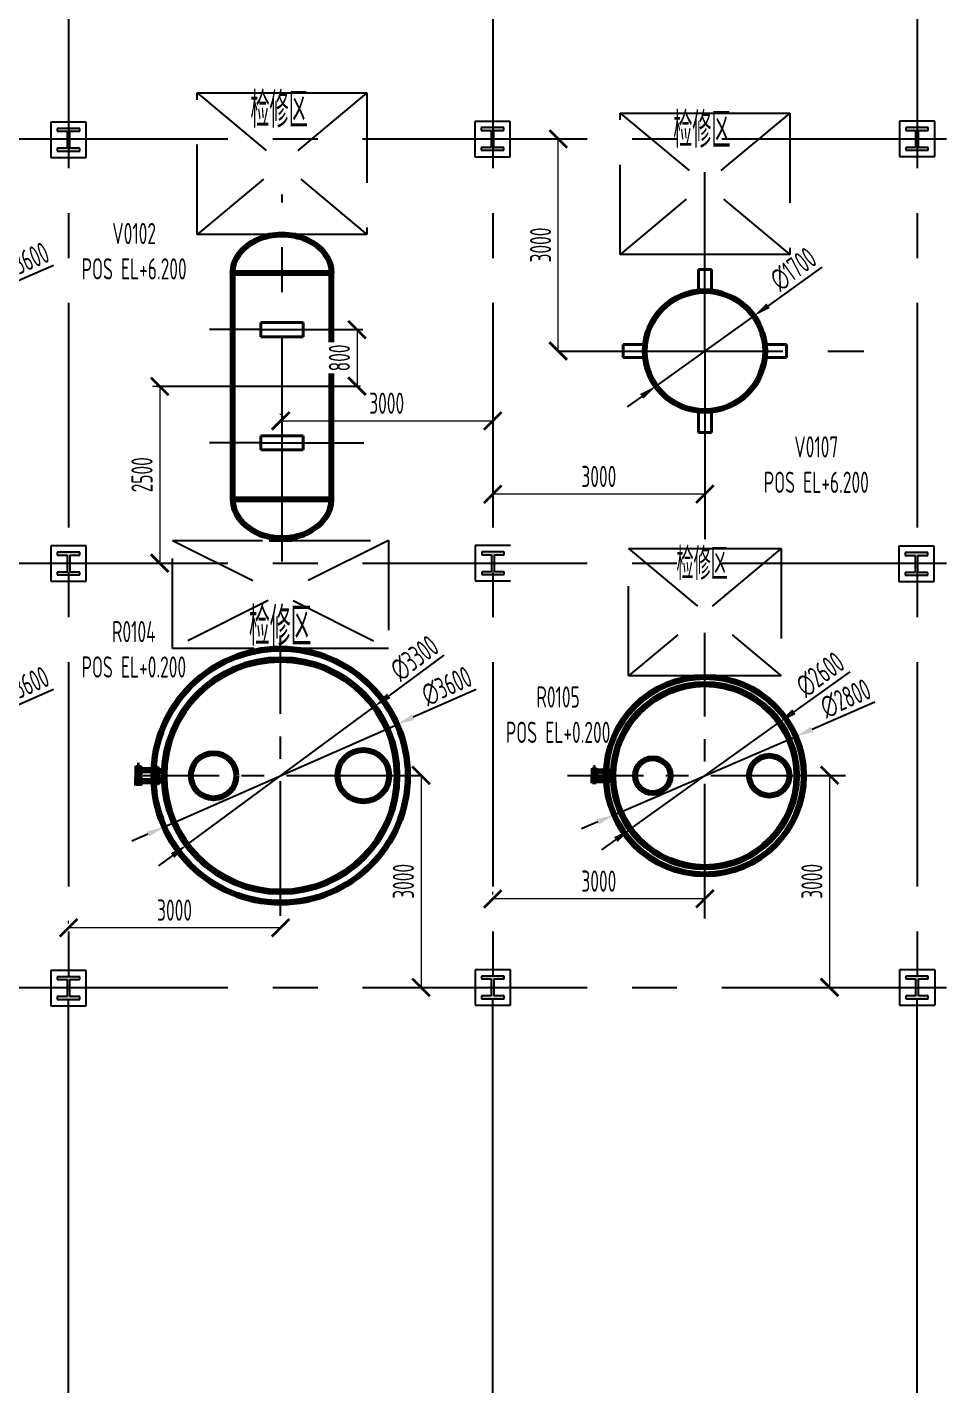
# Model space of a CAD drawing. Header units: millimetres. Extents: x 2250 to 7274, y 852 to 2251.
# Drawn here: x 3586.3 to 3715.9, y 1806.9 to 1998.9 of the extents above; entities that cross this region are included whole.
import ezdxf

# ---------------------------------------------------------------- set-up
doc = ezdxf.new("R2010")
doc.units = ezdxf.units.MM
for name, pattern in [('CENTER', [50.8, 31.75, -6.35, 6.35, -6.35]), ('CENTER2', [28.575, 19.05, -3.175, 3.175, -3.175]), ('DASHED', [19.05, 12.7, -6.35]), ('JIS_02_0.7', [1.35, 0.75, -0.6])]:
    doc.linetypes.add(name, pattern=pattern)
for name, color, linetype, lineweight in [('01-设备轮廓（可见）', 1, 'Continuous', 80), ('06-网格线、建筑轴线-细实线', 9, 'CENTER', 25), ('10-工字钢', 5, 'Continuous', 25), ('11-检修区', 8, 'JIS_02_0.7', 25), ('12-建筑物轮廓', 5, 'Continuous', 25), ('13-文本', 7, 'Continuous', 25), ('5-中心线', 170, 'CENTER', 25), ('7-设备基础', 140, 'Continuous', 40), ('8-设备轮廓线', 1, 'Continuous', 80), ('9-文本', 7, 'Continuous', 15), ('9-检修区', 251, 'DASHED', 25)]:
    doc.layers.add(name, color=color, linetype=linetype, lineweight=lineweight)
doc.layers.add('14-文本-尺寸标注', color=7, linetype='Continuous', lineweight=25, true_color=0x5bc6e1)
doc.styles.get("Standard").update_dxf_attribs({"font": 'arial.ttf'})
doc.styles.add('卷心菜', font='gbenor.shx', dxfattribs={"width": 0.75, "bigfont": 'gbcbig.shx'})
doc.styles.add('国标英文+数字', font='gbenor.shx', dxfattribs={"width": 0.7, "height": 3})
doc.styles.add('图纸中的数字及字母', font='gbenor.shx', dxfattribs={"width": 0.7, "height": 3, "bigfont": 'gbcbig.shx'})
doc.dimstyles.new('ISO-25', dxfattribs={"dimtxt": 2.5, "dimasz": 2.5, "dimexe": 1.25, "dimexo": 0.625, "dimtad": 1, "dimtxsty": 'Standard', "dimcen": 2.5, "dimadec": 0, "dimazin": 0, "dimtfac": 1, "dimtmove": 0, "dimatfit": 3, "dimfxl": 0, "dimarcsym": 0})
doc.dimstyles.new('尺寸标注', dxfattribs={"dimtxt": 3, "dimasz": 2.5, "dimexe": 1, "dimexo": 1, "dimgap": 1, "dimtad": 1, "dimdec": 0, "dimlfac": 100, "dimdsep": 46, "dimtxsty": '图纸中的数字及字母', "dimblk": 'ARCHTICK', "dimcen": 0, "dimclrd": 256, "dimclre": 256, "dimclrt": 256, "dimadec": 0, "dimazin": 0, "dimtfac": 1, "dimtdec": 0, "dimtix": 1, "dimtmove": 0, "dimatfit": 0, "dimfxl": 0, "dimlwd": -1, "dimlwe": -1, "dimarcsym": 0})

# ---------------------------------------------------------------- blocks, each defined once
blk = doc.blocks.new('_ArchTick')
at = {"color": 0, "linetype": 'ByBlock', "const_width": 0.15}
blk.add_lwpolyline([(-0.5, -0.5), (0.5, 0.5)], dxfattribs=at)
blk = doc.blocks.new('*D122')
at = {"layer": '9-文本', "transparency": 16777216}
for p, q in [((3592.12, 1872.18), (3592.12, 1872.56)), ((3622.12, 1871.56), (3592.12, 1871.56))]:
    blk.add_line(p, q, dxfattribs=at)
at = {"layer": 'Defpoints', "color": 0, "transparency": 16777216}
for p in [(3592.12, 1871.56), (3592.12, 1871.18), (3622.12, 1871.56)]:
    blk.add_point(p, dxfattribs=at)
at = {"layer": '9-文本', "transparency": 16777216, "xscale": 2.5, "yscale": 2.5, "zscale": 2.5, "rotation": 180}
blk.add_blockref('_ArchTick', (3592.12, 1871.56), dxfattribs=at)
at = {"layer": '9-文本', "transparency": 16777216, "xscale": 2.5, "yscale": 2.5, "zscale": 2.5}
blk.add_blockref('_ArchTick', (3622.12, 1871.56), dxfattribs=at)
at = {"layer": '9-文本', "transparency": 16777216, "insert": (3607.12, 1874.06), "char_height": 3, "attachment_point": 5, "style": '图纸中的数字及字母', "bg_fill": 3, "box_fill_scale": 1.1, "bg_fill_color": 256, "bg_fill_true_color": 13158600, "bg_fill_transparency": 0}
blk.add_mtext('3000', dxfattribs=at)
blk = doc.blocks.new('*D123')
at = {"layer": '9-文本', "transparency": 16777216}
for p, q in [((3641.98, 1893.13), (3641.98, 1863.13)), ((3642.97, 1893.13), (3642.98, 1893.13))]:
    blk.add_line(p, q, dxfattribs=at)
at = {"layer": 'Defpoints', "color": 0, "transparency": 16777216}
for p in [(3641.97, 1893.13), (3641.98, 1863.13), (3641.98, 1863.13)]:
    blk.add_point(p, dxfattribs=at)
at = {"layer": '9-文本', "transparency": 16777216, "xscale": 2.5, "yscale": 2.5, "zscale": 2.5}
for p, rotation in [((3641.98, 1893.13), 90), ((3641.98, 1863.13), 270)]:
    blk.add_blockref('_ArchTick', p, dxfattribs=dict(at, rotation=rotation))
at = {"layer": '9-文本', "transparency": 16777216, "insert": (3639.48, 1878.13), "char_height": 3, "attachment_point": 5, "rotation": 90, "style": '图纸中的数字及字母', "bg_fill": 3, "box_fill_scale": 1.1, "bg_fill_color": 256, "bg_fill_true_color": 13158600, "bg_fill_transparency": 0}
blk.add_mtext('3000', dxfattribs=at)
blk = doc.blocks.new('*D142')
at = {"layer": '9-文本', "transparency": 16777216}
for p, q in [((3605.43, 1948.13), (3604.02, 1948.13)), ((3605.02, 1948.13), (3605.02, 1923.13)), ((3605.51, 1923.13), (3604.02, 1923.13))]:
    blk.add_line(p, q, dxfattribs=at)
at = {"layer": 'Defpoints', "color": 0, "transparency": 16777216}
for p in [(3606.43, 1948.13), (3605.02, 1923.13), (3606.51, 1923.13)]:
    blk.add_point(p, dxfattribs=at)
at = {"layer": '9-文本', "transparency": 16777216, "xscale": 2.5, "yscale": 2.5, "zscale": 2.5}
for p, rotation in [((3605.02, 1948.13), 90), ((3605.02, 1923.13), 270)]:
    blk.add_blockref('_ArchTick', p, dxfattribs=dict(at, rotation=rotation))
at = {"layer": '9-文本', "transparency": 16777216, "insert": (3602.52, 1935.63), "char_height": 3, "attachment_point": 5, "rotation": 90, "style": '图纸中的数字及字母', "bg_fill": 3, "box_fill_scale": 1.1, "bg_fill_color": 256, "bg_fill_true_color": 13158600, "bg_fill_transparency": 0}
blk.add_mtext('2500', dxfattribs=at)
blk = doc.blocks.new('*D143')
at = {"layer": '9-文本', "transparency": 16777216}
for p, q in [((3622.12, 1944.11), (3622.12, 1944.25)), ((3622.12, 1943.25), (3652.12, 1943.25))]:
    blk.add_line(p, q, dxfattribs=at)
at = {"layer": 'Defpoints', "color": 0, "transparency": 16777216}
for p in [(3622.12, 1943.11), (3652.12, 1943.25), (3652.12, 1943.25)]:
    blk.add_point(p, dxfattribs=at)
at = {"layer": '9-文本', "transparency": 16777216, "xscale": 2.5, "yscale": 2.5, "zscale": 2.5, "rotation": 180}
blk.add_blockref('_ArchTick', (3622.12, 1943.25), dxfattribs=at)
at = {"layer": '9-文本', "transparency": 16777216, "xscale": 2.5, "yscale": 2.5, "zscale": 2.5}
blk.add_blockref('_ArchTick', (3652.12, 1943.25), dxfattribs=at)
at = {"layer": '9-文本', "transparency": 16777216, "insert": (3637.12, 1945.75), "char_height": 3, "attachment_point": 5, "style": '图纸中的数字及字母', "bg_fill": 3, "box_fill_scale": 1.1, "bg_fill_color": 256, "bg_fill_true_color": 13158600, "bg_fill_transparency": 0}
blk.add_mtext('3000', dxfattribs=at)
blk = doc.blocks.new('*D144')
at = {"layer": '9-文本', "transparency": 16777216}
for p, q in [((3632.93, 1956.16), (3632.93, 1948.16)), ((3633.42, 1948.16), (3631.93, 1948.16))]:
    blk.add_line(p, q, dxfattribs=at)
at = {"layer": 'Defpoints', "color": 0, "transparency": 16777216}
for p in [(3632.93, 1956.16), (3632.93, 1948.16), (3634.42, 1948.16)]:
    blk.add_point(p, dxfattribs=at)
at = {"layer": '9-文本', "transparency": 16777216, "xscale": 2.5, "yscale": 2.5, "zscale": 2.5}
for p, rotation in [((3632.93, 1956.16), 90), ((3632.93, 1948.16), 270)]:
    blk.add_blockref('_ArchTick', p, dxfattribs=dict(at, rotation=rotation))
at = {"layer": '9-文本', "transparency": 16777216, "insert": (3630.43, 1952.16), "char_height": 3, "attachment_point": 5, "rotation": 90, "style": '图纸中的数字及字母', "bg_fill": 3, "box_fill_scale": 1.1, "bg_fill_color": 256, "bg_fill_true_color": 13158600, "bg_fill_transparency": 0}
blk.add_mtext('800', dxfattribs=at)
blk = doc.blocks.new('*D165')
at = {"layer": '9-文本', "transparency": 16777216}
blk.add_line((3682.12, 1932.89), (3652.12, 1932.89), dxfattribs=at)
at = {"layer": 'Defpoints', "color": 0, "transparency": 16777216}
for p in [(3652.12, 1932.89), (3652.12, 1932.89), (3682.12, 1932.89)]:
    blk.add_point(p, dxfattribs=at)
at = {"layer": '9-文本', "transparency": 16777216, "xscale": 2.5, "yscale": 2.5, "zscale": 2.5, "rotation": 180}
blk.add_blockref('_ArchTick', (3652.12, 1932.89), dxfattribs=at)
at = {"layer": '9-文本', "transparency": 16777216, "xscale": 2.5, "yscale": 2.5, "zscale": 2.5}
blk.add_blockref('_ArchTick', (3682.12, 1932.89), dxfattribs=at)
at = {"layer": '9-文本', "transparency": 16777216, "insert": (3667.12, 1935.39), "char_height": 3, "attachment_point": 5, "style": '图纸中的数字及字母', "bg_fill": 3, "box_fill_scale": 1.1, "bg_fill_color": 256, "bg_fill_true_color": 13158600, "bg_fill_transparency": 0}
blk.add_mtext('3000', dxfattribs=at)
blk = doc.blocks.new('*D166')
at = {"layer": '9-文本', "transparency": 16777216}
for p, q in [((3661.38, 1953.13), (3661.38, 1983.13)), ((3662.38, 1953.13), (3662.38, 1953.13))]:
    blk.add_line(p, q, dxfattribs=at)
at = {"layer": 'Defpoints', "color": 0, "transparency": 16777216}
for p in [(3661.38, 1983.13), (3661.38, 1983.13), (3661.38, 1953.13)]:
    blk.add_point(p, dxfattribs=at)
at = {"layer": '9-文本', "transparency": 16777216, "xscale": 2.5, "yscale": 2.5, "zscale": 2.5}
for p, rotation in [((3661.38, 1983.13), 90), ((3661.38, 1953.13), 270)]:
    blk.add_blockref('_ArchTick', p, dxfattribs=dict(at, rotation=rotation))
at = {"layer": '9-文本', "transparency": 16777216, "insert": (3658.88, 1968.13), "char_height": 3, "attachment_point": 5, "rotation": 90, "style": '图纸中的数字及字母', "bg_fill": 3, "box_fill_scale": 1.1, "bg_fill_color": 256, "bg_fill_true_color": 13158600, "bg_fill_transparency": 0}
blk.add_mtext('3000', dxfattribs=at)
blk = doc.blocks.new('*D167')
at = {"layer": '9-文本', "color": 0, "linetype": 'Continuous', "lineweight": -2, "transparency": 16777216}
for p, q in [((3698.66, 1964.99), (3691.06, 1959.54)), ((3675.21, 1948.18), (3689.03, 1958.08)), ((3673.18, 1946.72), (3671.15, 1945.26))]:
    blk.add_line(p, q, dxfattribs=at)
at = {"layer": '9-文本', "color": 0, "lineweight": 100, "transparency": 16777216}
for points in [[(3690.82, 1959.88), (3691.3, 1959.2), (3689.03, 1958.08)], [(3672.94, 1947.06), (3673.43, 1946.38), (3675.21, 1948.18)]]:
    blk.add_solid(points, dxfattribs=at)
at = {"layer": 'Defpoints', "color": 0, "lineweight": 100, "transparency": 16777216}
for p in [(3689.03, 1958.08), (3675.21, 1948.18)]:
    blk.add_point(p, dxfattribs=at)
at = {"layer": '9-文本', "color": 0, "transparency": 16777216, "insert": (3694.63, 1964.72), "char_height": 3, "width": 3.5, "attachment_point": 5, "rotation": 35.6543, "style": '图纸中的数字及字母', "bg_fill": 3, "box_fill_scale": 1.1, "bg_fill_color": 256, "bg_fill_true_color": 13158600, "bg_fill_transparency": 0}
blk.add_mtext('∅1700', dxfattribs=at)
blk = doc.blocks.new('*D180')
at = {"layer": '9-文本', "transparency": 16777216}
for p, q in [((3652.12, 1876.29), (3652.12, 1876.66)), ((3682.12, 1875.66), (3652.12, 1875.66))]:
    blk.add_line(p, q, dxfattribs=at)
at = {"layer": 'Defpoints', "color": 0, "transparency": 16777216}
for p in [(3652.12, 1875.66), (3652.12, 1875.29), (3682.12, 1875.66)]:
    blk.add_point(p, dxfattribs=at)
at = {"layer": '9-文本', "transparency": 16777216, "xscale": 2.5, "yscale": 2.5, "zscale": 2.5, "rotation": 180}
blk.add_blockref('_ArchTick', (3652.12, 1875.66), dxfattribs=at)
at = {"layer": '9-文本', "transparency": 16777216, "xscale": 2.5, "yscale": 2.5, "zscale": 2.5}
blk.add_blockref('_ArchTick', (3682.12, 1875.66), dxfattribs=at)
at = {"layer": '9-文本', "transparency": 16777216, "insert": (3667.12, 1878.16), "char_height": 3, "attachment_point": 5, "style": '图纸中的数字及字母', "bg_fill": 3, "box_fill_scale": 1.1, "bg_fill_color": 256, "bg_fill_true_color": 13158600, "bg_fill_transparency": 0}
blk.add_mtext('3000', dxfattribs=at)
blk = doc.blocks.new('*D181')
at = {"layer": '9-文本', "transparency": 16777216}
for p, q in [((3699.75, 1893.13), (3699.75, 1863.13)), ((3700.73, 1893.13), (3700.75, 1893.13))]:
    blk.add_line(p, q, dxfattribs=at)
at = {"layer": 'Defpoints', "color": 0, "transparency": 16777216}
for p in [(3699.73, 1893.13), (3699.75, 1863.13), (3699.75, 1863.13)]:
    blk.add_point(p, dxfattribs=at)
at = {"layer": '9-文本', "transparency": 16777216, "xscale": 2.5, "yscale": 2.5, "zscale": 2.5}
for p, rotation in [((3699.75, 1893.13), 90), ((3699.75, 1863.13), 270)]:
    blk.add_blockref('_ArchTick', p, dxfattribs=dict(at, rotation=rotation))
at = {"layer": '9-文本', "transparency": 16777216, "insert": (3697.25, 1878.13), "char_height": 3, "attachment_point": 5, "rotation": 90, "style": '图纸中的数字及字母', "bg_fill": 3, "box_fill_scale": 1.1, "bg_fill_color": 256, "bg_fill_true_color": 13158600, "bg_fill_transparency": 0}
blk.add_mtext('3000', dxfattribs=at)
blk = doc.blocks.new('*D184')
at = {"layer": '9-文本', "color": 0, "linetype": 'Continuous', "lineweight": -2, "transparency": 16777216}
for p, q in [((3702.6, 1907.76), (3694.71, 1902.11)), ((3671.56, 1885.5), (3692.68, 1900.65)), ((3669.53, 1884.04), (3667.49, 1882.58))]:
    blk.add_line(p, q, dxfattribs=at)
at = {"layer": '9-文本', "color": 0, "transparency": 16777216}
for points in [[(3694.47, 1902.45), (3694.96, 1901.77), (3692.68, 1900.65)], [(3669.28, 1884.38), (3669.77, 1883.7), (3671.56, 1885.5)]]:
    blk.add_solid(points, dxfattribs=at)
at = {"layer": 'Defpoints', "color": 0, "transparency": 16777216}
for p in [(3692.68, 1900.65), (3671.56, 1885.5)]:
    blk.add_point(p, dxfattribs=at)
at = {"layer": '9-文本', "color": 0, "transparency": 16777216, "insert": (3698.43, 1907.39), "char_height": 3, "width": 3.5, "attachment_point": 5, "rotation": 35.6543, "style": '图纸中的数字及字母', "bg_fill": 3, "box_fill_scale": 1.1, "bg_fill_color": 256, "bg_fill_true_color": 13158600, "bg_fill_transparency": 0}
blk.add_mtext('∅2600', dxfattribs=at)
blk = doc.blocks.new('*D185')
at = {"layer": '9-文本', "color": 0, "linetype": 'Continuous', "lineweight": -2, "transparency": 16777216}
for p, q in [((3706.17, 1903.47), (3697.27, 1899.62)), ((3669.27, 1887.52), (3694.97, 1898.63)), ((3666.97, 1886.53), (3664.68, 1885.54))]:
    blk.add_line(p, q, dxfattribs=at)
at = {"layer": '9-文本', "color": 0, "transparency": 16777216}
for points in [[(3697.1, 1900), (3697.43, 1899.24), (3694.97, 1898.63)], [(3666.81, 1886.91), (3667.14, 1886.15), (3669.27, 1887.52)]]:
    blk.add_solid(points, dxfattribs=at)
at = {"layer": 'Defpoints', "color": 0, "transparency": 16777216}
for p in [(3694.97, 1898.63), (3669.27, 1887.52)]:
    blk.add_point(p, dxfattribs=at)
at = {"layer": '9-文本', "color": 0, "transparency": 16777216, "insert": (3702.02, 1903.99), "char_height": 3, "width": 3.5, "attachment_point": 5, "rotation": 23.3692, "style": '图纸中的数字及字母', "bg_fill": 3, "box_fill_scale": 1.1, "bg_fill_color": 256, "bg_fill_true_color": 13158600, "bg_fill_transparency": 0}
blk.add_mtext('∅2800', dxfattribs=at)
blk = doc.blocks.new('*D193')
at = {"layer": '9-文本', "color": 0, "linetype": 'Continuous', "lineweight": -2, "transparency": 16777216}
for p, q in [((3589.98, 1905.25), (3581.1, 1901.34)), ((3545.87, 1885.82), (3578.81, 1900.33)), ((3543.58, 1884.81), (3541.3, 1883.8))]:
    blk.add_line(p, q, dxfattribs=at)
at = {"layer": '9-文本', "color": 0, "transparency": 16777216}
for points in [[(3580.93, 1901.72), (3581.27, 1900.96), (3578.81, 1900.33)], [(3543.42, 1885.19), (3543.75, 1884.43), (3545.87, 1885.82)]]:
    blk.add_solid(points, dxfattribs=at)
at = {"layer": 'Defpoints', "color": 0, "transparency": 16777216}
for p in [(3578.81, 1900.33), (3545.87, 1885.82)]:
    blk.add_point(p, dxfattribs=at)
at = {"layer": '9-文本', "color": 0, "transparency": 16777216, "insert": (3585.83, 1905.74), "char_height": 3, "width": 3.5, "attachment_point": 5, "rotation": 23.7756, "style": '图纸中的数字及字母', "bg_fill": 3, "box_fill_scale": 1.1, "bg_fill_color": 256, "bg_fill_true_color": 13158600, "bg_fill_transparency": 0}
blk.add_mtext('∅3600', dxfattribs=at)
blk = doc.blocks.new('*D195')
at = {"layer": '9-文本', "color": 0, "linetype": 'Continuous', "lineweight": -2, "transparency": 16777216}
for p, q in [((3589.98, 1965.25), (3581.1, 1961.34)), ((3545.87, 1945.82), (3578.81, 1960.33)), ((3543.58, 1944.81), (3541.3, 1943.8))]:
    blk.add_line(p, q, dxfattribs=at)
at = {"layer": '9-文本', "color": 0, "transparency": 16777216}
for points in [[(3580.93, 1961.72), (3581.27, 1960.96), (3578.81, 1960.33)], [(3543.42, 1945.19), (3543.75, 1944.43), (3545.87, 1945.82)]]:
    blk.add_solid(points, dxfattribs=at)
at = {"layer": 'Defpoints', "color": 0, "transparency": 16777216}
for p in [(3578.81, 1960.33), (3545.87, 1945.82)]:
    blk.add_point(p, dxfattribs=at)
at = {"layer": '9-文本', "color": 0, "transparency": 16777216, "insert": (3585.83, 1965.74), "char_height": 3, "width": 3.5, "attachment_point": 5, "rotation": 23.7756, "style": '图纸中的数字及字母', "bg_fill": 3, "box_fill_scale": 1.1, "bg_fill_color": 256, "bg_fill_true_color": 13158600, "bg_fill_transparency": 0}
blk.add_mtext('∅3600', dxfattribs=at)
blk = doc.blocks.new('*D196')
at = {"layer": '9-文本', "color": 0, "linetype": 'Continuous', "lineweight": -2, "transparency": 16777216}
for p, q in [((3645.21, 1910.12), (3637.4, 1904.36)), ((3608.85, 1883.28), (3635.39, 1902.87)), ((3606.84, 1881.79), (3604.83, 1880.31))]:
    blk.add_line(p, q, dxfattribs=at)
at = {"layer": '9-文本', "color": 0, "transparency": 16777216}
for points in [[(3637.16, 1904.69), (3637.65, 1904.02), (3635.39, 1902.87)], [(3606.59, 1882.13), (3607.08, 1881.45), (3608.85, 1883.28)]]:
    blk.add_solid(points, dxfattribs=at)
at = {"layer": 'Defpoints', "color": 0, "transparency": 16777216}
for p in [(3635.39, 1902.87), (3608.85, 1883.28)]:
    blk.add_point(p, dxfattribs=at)
at = {"layer": '9-文本', "color": 0, "transparency": 16777216, "insert": (3641.05, 1909.69), "char_height": 3, "width": 3.5, "attachment_point": 5, "rotation": 36.4387, "style": '图纸中的数字及字母', "bg_fill": 3, "box_fill_scale": 1.1, "bg_fill_color": 256, "bg_fill_true_color": 13158600, "bg_fill_transparency": 0}
blk.add_mtext('∅3300', dxfattribs=at)
blk = doc.blocks.new('*D197')
at = {"layer": '9-文本', "color": 0, "linetype": 'Continuous', "lineweight": -2, "transparency": 16777216}
for p, q in [((3649.76, 1905.25), (3640.88, 1901.34)), ((3605.65, 1885.82), (3638.59, 1900.33)), ((3603.36, 1884.81), (3601.07, 1883.8))]:
    blk.add_line(p, q, dxfattribs=at)
at = {"layer": '9-文本', "color": 0, "transparency": 16777216}
for points in [[(3640.71, 1901.72), (3641.05, 1900.96), (3638.59, 1900.33)], [(3603.19, 1885.19), (3603.53, 1884.43), (3605.65, 1885.82)]]:
    blk.add_solid(points, dxfattribs=at)
at = {"layer": 'Defpoints', "color": 0, "transparency": 16777216}
for p in [(3638.59, 1900.33), (3605.65, 1885.82)]:
    blk.add_point(p, dxfattribs=at)
at = {"layer": '9-文本', "color": 0, "transparency": 16777216, "insert": (3645.61, 1905.74), "char_height": 3, "width": 3.5, "attachment_point": 5, "rotation": 23.7756, "style": '图纸中的数字及字母', "bg_fill": 3, "box_fill_scale": 1.1, "bg_fill_color": 256, "bg_fill_true_color": 13158600, "bg_fill_transparency": 0}
blk.add_mtext('∅3600', dxfattribs=at)

msp = doc.modelspace()

# ---------------------------------------------------------------- hatches: boundary and pattern name
at = {"layer": '12-建筑物轮廓'}
for points in [[(3592.319, 1984.226), (3593.719, 1984.226), (3593.719, 1984.626), (3590.519, 1984.626), (3590.519, 1984.226), (3591.919, 1984.226), (3591.919, 1981.826), (3590.519, 1981.826), (3590.519, 1981.426), (3593.719, 1981.426), (3593.719, 1981.826), (3592.319, 1981.826)], [(3652.282, 1984.33), (3653.682, 1984.33), (3653.682, 1984.73), (3650.482, 1984.73), (3650.482, 1984.33), (3651.882, 1984.33), (3651.882, 1981.93), (3650.482, 1981.93), (3650.482, 1981.53), (3653.682, 1981.53), (3653.682, 1981.93), (3652.282, 1981.93)], [(3712.317, 1984.33), (3713.717, 1984.33), (3713.717, 1984.73), (3710.517, 1984.73), (3710.517, 1984.33), (3711.917, 1984.33), (3711.917, 1981.93), (3710.517, 1981.93), (3710.517, 1981.53), (3713.717, 1981.53), (3713.717, 1981.93), (3712.317, 1981.93)], [(3712.317, 1984.33), (3713.717, 1984.33), (3713.717, 1984.73), (3710.517, 1984.73), (3710.517, 1984.33), (3711.917, 1984.33), (3711.917, 1981.93), (3710.517, 1981.93), (3710.517, 1981.53), (3713.717, 1981.53), (3713.717, 1981.93), (3712.317, 1981.93)], [(3592.339, 1924.265), (3593.739, 1924.265), (3593.739, 1924.665), (3590.539, 1924.665), (3590.539, 1924.265), (3591.939, 1924.265), (3591.939, 1921.865), (3590.539, 1921.865), (3590.539, 1921.465), (3593.739, 1921.465), (3593.739, 1921.865), (3592.339, 1921.865)], [(3652.352, 1924.314), (3653.752, 1924.314), (3653.752, 1924.714), (3650.552, 1924.714), (3650.552, 1924.314), (3651.952, 1924.314), (3651.952, 1921.914), (3650.552, 1921.914), (3650.552, 1921.514), (3653.752, 1921.514), (3653.752, 1921.914), (3652.352, 1921.914)], [(3712.252, 1924.232), (3713.652, 1924.232), (3713.652, 1924.632), (3710.452, 1924.632), (3710.452, 1924.232), (3711.852, 1924.232), (3711.852, 1921.832), (3710.452, 1921.832), (3710.452, 1921.432), (3713.652, 1921.432), (3713.652, 1921.832), (3712.252, 1921.832)], [(3592.313, 1864.23), (3593.713, 1864.23), (3593.713, 1864.63), (3590.513, 1864.63), (3590.513, 1864.23), (3591.913, 1864.23), (3591.913, 1861.83), (3590.513, 1861.83), (3590.513, 1861.43), (3593.713, 1861.43), (3593.713, 1861.83), (3592.313, 1861.83)], [(3652.317, 1864.33), (3653.717, 1864.33), (3653.717, 1864.73), (3650.517, 1864.73), (3650.517, 1864.33), (3651.917, 1864.33), (3651.917, 1861.93), (3650.517, 1861.93), (3650.517, 1861.53), (3653.717, 1861.53), (3653.717, 1861.93), (3652.317, 1861.93)], [(3712.317, 1864.33), (3713.717, 1864.33), (3713.717, 1864.73), (3710.517, 1864.73), (3710.517, 1864.33), (3711.917, 1864.33), (3711.917, 1861.93), (3710.517, 1861.93), (3710.517, 1861.53), (3713.717, 1861.53), (3713.717, 1861.93), (3712.317, 1861.93)]]:
    msp.add_hatch(color=1, dxfattribs=at).paths.add_polyline_path(points)

# ---------------------------------------------------------------- linework, layer by layer
at = {"layer": '01-设备轮廓（可见）', "linetype": 'Continuous'}
for p, q in [((3602.345, 1894.151), (3601.672, 1894.151)), ((3602.157, 1894.452), (3601.844, 1894.452)), ((3601.844, 1894.452), (3601.844, 1892.559)), ((3602.157, 1893.851), (3602.157, 1894.452)), ((3602.157, 1894.151), (3602.345, 1894.151)), ((3604.138, 1893.847), (3602.157, 1893.851)), ((3602.157, 1893.851), (3602.157, 1892.301)), ((3604.801, 1894.028), (3604.127, 1894.028)), ((3604.612, 1894.328), (3604.3, 1894.328)), ((3604.3, 1894.328), (3604.3, 1892.679)), ((3604.612, 1893.727), (3604.612, 1894.328)), ((3604.612, 1894.028), (3604.801, 1894.028)), ((3605.366, 1893.724), (3604.612, 1893.727)), ((3604.612, 1893.727), (3604.612, 1892.421)), ((3666.74, 1893.912), (3666.216, 1893.912)), ((3666.593, 1894.146), (3666.35, 1894.146)), ((3666.35, 1894.146), (3666.35, 1892.674)), ((3666.593, 1893.678), (3666.593, 1894.146)), ((3666.593, 1893.912), (3666.74, 1893.912)), ((3668.134, 1893.675), (3666.593, 1893.678)), ((3666.593, 1893.678), (3666.593, 1892.473)), ((3668.65, 1893.816), (3668.126, 1893.816)), ((3668.503, 1894.05), (3668.26, 1894.05)), ((3668.26, 1894.05), (3668.26, 1892.767)), ((3668.503, 1893.582), (3668.503, 1894.05)), ((3668.503, 1893.816), (3668.65, 1893.816)), ((3669.089, 1893.579), (3668.503, 1893.582)), ((3668.503, 1893.582), (3668.503, 1892.566)), ((3602.345, 1892.001), (3601.672, 1892.001)), ((3601.844, 1891.7), (3601.844, 1892.806)), ((3604.137, 1892.301), (3602.157, 1892.301)), ((3602.157, 1892.301), (3602.157, 1891.7)), ((3604.801, 1892.121), (3604.127, 1892.121)), ((3604.3, 1891.82), (3604.3, 1892.804)), ((3604.612, 1891.82), (3604.3, 1891.82)), ((3605.365, 1892.421), (3604.612, 1892.421)), ((3604.612, 1892.421), (3604.612, 1891.82)), ((3666.74, 1892.239), (3666.216, 1892.239)), ((3666.35, 1892.005), (3666.35, 1892.865)), ((3668.133, 1892.473), (3666.593, 1892.473)), ((3666.593, 1892.473), (3666.593, 1892.005)), ((3668.65, 1892.333), (3668.126, 1892.333)), ((3668.26, 1892.099), (3668.26, 1892.864)), ((3668.503, 1892.099), (3668.26, 1892.099)), ((3669.088, 1892.566), (3668.503, 1892.566)), ((3668.503, 1892.566), (3668.503, 1892.099))]:
    msp.add_line(p, q, dxfattribs=at)
at = {"layer": '01-设备轮廓（可见）'}
for p, q in [((3602.157, 1893.877), (3604.138, 1893.877)), ((3604.612, 1893.727), (3604.612, 1893.753)), ((3604.612, 1893.753), (3605.366, 1893.753)), ((3666.593, 1893.698), (3668.134, 1893.698)), ((3668.503, 1893.582), (3668.503, 1893.602)), ((3668.503, 1893.602), (3669.089, 1893.602)), ((3602.157, 1892.275), (3604.137, 1892.275)), ((3604.612, 1892.421), (3604.612, 1892.395)), ((3604.612, 1892.395), (3605.365, 1892.395)), ((3666.593, 1892.453), (3668.133, 1892.453)), ((3668.503, 1892.566), (3668.503, 1892.546)), ((3668.503, 1892.546), (3669.088, 1892.546))]:
    msp.add_line(p, q, dxfattribs=at)
for centre, radius in [((3612.648, 1893.074), 3.205), ((3674.753, 1893.074), 2.493), ((3691.224, 1893.074), 2.837)]:
    msp.add_circle(centre, radius, dxfattribs=at)
at = {"layer": '06-网格线、建筑轴线-细实线', "linetype": 'CENTER'}
for p, q in [((3592.117, 2163.13), (3592.117, 1860.53)), ((3652.117, 2163.13), (3652.117, 1860.63)), ((3712.117, 2163.13), (3712.117, 1860.63)), ((3532.117, 1983.13), (3832.117, 1983.13)), ((3532.117, 1923.13), (3832.117, 1923.13)), ((3532.117, 1863.13), (3832.117, 1863.13))]:
    msp.add_line(p, q, dxfattribs=at)
at = {"layer": '10-工字钢'}
for p, q in [((3649.582, 1985.62), (3649.582, 1980.62)), ((3654.582, 1985.62), (3649.582, 1985.62)), ((3654.582, 1980.62), (3654.582, 1985.62)), ((3709.617, 1985.63), (3709.617, 1980.63)), ((3714.617, 1985.63), (3709.617, 1985.63)), ((3709.617, 1985.63), (3709.617, 1980.63)), ((3714.617, 1985.63), (3709.617, 1985.63)), ((3714.617, 1980.63), (3714.617, 1985.63)), ((3714.617, 1980.63), (3714.617, 1985.63)), ((3589.619, 1985.526), (3589.619, 1980.526)), ((3594.619, 1985.526), (3589.619, 1985.526)), ((3590.519, 1984.626), (3590.519, 1984.226)), ((3593.719, 1984.626), (3590.519, 1984.626)), ((3590.519, 1984.226), (3591.919, 1984.226)), ((3591.919, 1984.226), (3591.919, 1981.826)), ((3592.319, 1981.826), (3592.319, 1984.226)), ((3592.319, 1984.226), (3593.719, 1984.226)), ((3593.719, 1984.226), (3593.719, 1984.626)), ((3594.619, 1980.526), (3594.619, 1985.526)), ((3650.482, 1984.73), (3650.482, 1984.33)), ((3653.682, 1984.73), (3650.482, 1984.73)), ((3650.482, 1984.33), (3651.882, 1984.33)), ((3651.882, 1984.33), (3651.882, 1981.93)), ((3652.282, 1981.93), (3652.282, 1984.33)), ((3652.282, 1984.33), (3653.682, 1984.33)), ((3653.682, 1984.33), (3653.682, 1984.73)), ((3710.517, 1984.73), (3710.517, 1984.33)), ((3713.717, 1984.73), (3710.517, 1984.73)), ((3710.517, 1984.73), (3710.517, 1984.33)), ((3713.717, 1984.73), (3710.517, 1984.73)), ((3710.517, 1984.33), (3711.917, 1984.33)), ((3710.517, 1984.33), (3711.917, 1984.33)), ((3711.917, 1984.33), (3711.917, 1981.93)), ((3711.917, 1984.33), (3711.917, 1981.93)), ((3712.317, 1981.93), (3712.317, 1984.33)), ((3712.317, 1984.33), (3713.717, 1984.33)), ((3712.317, 1981.93), (3712.317, 1984.33)), ((3712.317, 1984.33), (3713.717, 1984.33)), ((3713.717, 1984.33), (3713.717, 1984.73)), ((3713.717, 1984.33), (3713.717, 1984.73)), ((3591.919, 1981.826), (3590.519, 1981.826)), ((3590.519, 1981.826), (3590.519, 1981.426)), ((3593.719, 1981.826), (3592.319, 1981.826)), ((3593.719, 1981.426), (3593.719, 1981.826)), ((3651.882, 1981.93), (3650.482, 1981.93)), ((3650.482, 1981.93), (3650.482, 1981.53)), ((3653.682, 1981.93), (3652.282, 1981.93)), ((3653.682, 1981.53), (3653.682, 1981.93)), ((3711.917, 1981.93), (3710.517, 1981.93)), ((3710.517, 1981.93), (3710.517, 1981.53)), ((3711.917, 1981.93), (3710.517, 1981.93)), ((3710.517, 1981.93), (3710.517, 1981.53)), ((3713.717, 1981.93), (3712.317, 1981.93)), ((3713.717, 1981.93), (3712.317, 1981.93)), ((3713.717, 1981.53), (3713.717, 1981.93)), ((3713.717, 1981.53), (3713.717, 1981.93)), ((3589.619, 1980.526), (3594.619, 1980.526)), ((3590.519, 1981.426), (3593.719, 1981.426)), ((3649.582, 1980.62), (3654.582, 1980.62)), ((3650.482, 1981.53), (3653.682, 1981.53)), ((3709.617, 1980.63), (3714.617, 1980.63)), ((3709.617, 1980.63), (3714.617, 1980.63)), ((3710.517, 1981.53), (3713.717, 1981.53)), ((3710.517, 1981.53), (3713.717, 1981.53)), ((3589.639, 1925.565), (3589.639, 1920.565)), ((3594.639, 1925.565), (3589.639, 1925.565)), ((3590.539, 1924.665), (3590.539, 1924.265)), ((3593.739, 1924.665), (3590.539, 1924.665)), ((3590.539, 1924.265), (3591.939, 1924.265)), ((3591.939, 1924.265), (3591.939, 1921.865)), ((3592.339, 1921.865), (3592.339, 1924.265)), ((3592.339, 1924.265), (3593.739, 1924.265)), ((3593.739, 1924.265), (3593.739, 1924.665)), ((3594.639, 1920.565), (3594.639, 1925.565)), ((3649.652, 1925.614), (3649.652, 1920.614)), ((3654.652, 1925.614), (3649.652, 1925.614)), ((3650.552, 1924.714), (3650.552, 1924.314)), ((3653.752, 1924.714), (3650.552, 1924.714)), ((3650.552, 1924.314), (3651.952, 1924.314)), ((3651.952, 1924.314), (3651.952, 1921.914)), ((3652.352, 1921.914), (3652.352, 1924.314)), ((3652.352, 1924.314), (3653.752, 1924.314)), ((3653.752, 1924.314), (3653.752, 1924.714)), ((3709.552, 1925.532), (3709.552, 1920.532)), ((3714.552, 1925.532), (3709.552, 1925.532)), ((3710.452, 1924.632), (3710.452, 1924.232)), ((3713.652, 1924.632), (3710.452, 1924.632)), ((3710.452, 1924.232), (3711.852, 1924.232)), ((3711.852, 1924.232), (3711.852, 1921.832)), ((3712.252, 1921.832), (3712.252, 1924.232)), ((3712.252, 1924.232), (3713.652, 1924.232)), ((3713.652, 1924.232), (3713.652, 1924.632)), ((3714.552, 1920.532), (3714.552, 1925.532)), ((3589.639, 1920.565), (3594.639, 1920.565)), ((3591.939, 1921.865), (3590.539, 1921.865)), ((3590.539, 1921.865), (3590.539, 1921.465)), ((3590.539, 1921.465), (3593.739, 1921.465)), ((3593.739, 1921.865), (3592.339, 1921.865)), ((3593.739, 1921.465), (3593.739, 1921.865)), ((3649.652, 1920.614), (3654.652, 1920.614)), ((3651.952, 1921.914), (3650.552, 1921.914)), ((3650.552, 1921.914), (3650.552, 1921.514)), ((3650.552, 1921.514), (3653.752, 1921.514)), ((3653.752, 1921.914), (3652.352, 1921.914)), ((3653.752, 1921.514), (3653.752, 1921.914)), ((3709.552, 1920.532), (3714.552, 1920.532)), ((3711.852, 1921.832), (3710.452, 1921.832)), ((3710.452, 1921.832), (3710.452, 1921.432)), ((3710.452, 1921.432), (3713.652, 1921.432)), ((3713.652, 1921.832), (3712.252, 1921.832)), ((3713.652, 1921.432), (3713.652, 1921.832)), ((3589.613, 1865.53), (3589.613, 1860.53)), ((3594.613, 1865.53), (3589.613, 1865.53)), ((3590.513, 1864.63), (3590.513, 1864.23)), ((3593.713, 1864.63), (3590.513, 1864.63)), ((3593.713, 1864.23), (3593.713, 1864.63)), ((3594.613, 1860.53), (3594.613, 1865.53)), ((3649.617, 1865.63), (3649.617, 1860.63)), ((3654.617, 1865.63), (3649.617, 1865.63)), ((3650.517, 1864.73), (3650.517, 1864.33)), ((3653.717, 1864.73), (3650.517, 1864.73)), ((3653.717, 1864.33), (3653.717, 1864.73)), ((3654.617, 1860.63), (3654.617, 1865.63)), ((3709.617, 1865.63), (3709.617, 1860.63)), ((3714.617, 1865.63), (3709.617, 1865.63)), ((3710.517, 1864.73), (3710.517, 1864.33)), ((3713.717, 1864.73), (3710.517, 1864.73)), ((3713.717, 1864.33), (3713.717, 1864.73)), ((3714.617, 1865.63), (3714.617, 1860.63)), ((3590.513, 1864.23), (3591.913, 1864.23)), ((3591.913, 1864.23), (3591.913, 1861.83)), ((3592.313, 1861.83), (3592.313, 1864.23)), ((3592.313, 1864.23), (3593.713, 1864.23)), ((3650.517, 1864.33), (3651.917, 1864.33)), ((3651.917, 1864.33), (3651.917, 1861.93)), ((3652.317, 1861.93), (3652.317, 1864.33)), ((3652.317, 1864.33), (3653.717, 1864.33)), ((3710.517, 1864.33), (3711.917, 1864.33)), ((3711.917, 1864.33), (3711.917, 1861.93)), ((3712.317, 1861.93), (3712.317, 1864.33)), ((3712.317, 1864.33), (3713.717, 1864.33)), ((3591.913, 1861.83), (3590.513, 1861.83)), ((3590.513, 1861.83), (3590.513, 1861.43)), ((3590.513, 1861.43), (3593.713, 1861.43)), ((3593.713, 1861.83), (3592.313, 1861.83)), ((3593.713, 1861.43), (3593.713, 1861.83)), ((3651.917, 1861.93), (3650.517, 1861.93)), ((3650.517, 1861.93), (3650.517, 1861.53)), ((3650.517, 1861.53), (3653.717, 1861.53)), ((3653.717, 1861.93), (3652.317, 1861.93)), ((3653.717, 1861.53), (3653.717, 1861.93)), ((3711.917, 1861.93), (3710.517, 1861.93)), ((3710.517, 1861.93), (3710.517, 1861.53)), ((3710.517, 1861.53), (3713.717, 1861.53)), ((3713.717, 1861.93), (3712.317, 1861.93)), ((3713.717, 1861.53), (3713.717, 1861.93)), ((3589.613, 1860.53), (3594.613, 1860.53)), ((3649.617, 1860.63), (3654.617, 1860.63)), ((3709.617, 1860.63), (3714.617, 1860.63))]:
    msp.add_line(p, q, dxfattribs=at)
at = {"layer": '14-文本-尺寸标注', "lineweight": 25}
for p, q in [((3592.121, 1770.399), (3592.121, 1861.43)), ((3652.121, 1770.395), (3652.117, 1861.53)), ((3712.129, 1770.395), (3712.129, 1861.53))]:
    msp.add_line(p, q, dxfattribs=at)
at = {"layer": '5-中心线'}
for p, q in [((3682.12, 1953.13), (3682.12, 1978.455)), ((3622.329, 1923.362), (3622.329, 1975.259)), ((3619.329, 1956.164), (3612.068, 1956.164)), ((3619.329, 1956.164), (3633.755, 1956.164)), ((3661.384, 1953.13), (3704.586, 1953.13)), ((3682.12, 1953.13), (3682.12, 1926.536)), ((3604.59, 1948.164), (3632.926, 1948.164)), ((3619.329, 1940.164), (3612.068, 1940.164)), ((3619.329, 1940.164), (3633.87, 1940.164))]:
    msp.add_line(p, q, dxfattribs=at)
at = {"layer": '5-中心线', "linetype": 'CENTER2'}
for p, q in [((3622.12, 1873.229), (3622.12, 1912.919)), ((3682.12, 1872.853), (3682.12, 1913.295)), ((3702.01, 1893.074), (3662.676, 1893.074))]:
    msp.add_line(p, q, dxfattribs=at)
at = {"layer": '7-设备基础'}
for p, q in [((3682.12, 1964.666), (3681.209, 1964.666)), ((3681.209, 1964.666), (3681.209, 1961.581)), ((3682.12, 1964.666), (3683.031, 1964.666)), ((3683.031, 1964.666), (3683.031, 1961.581)), ((3622.329, 1957.164), (3619.329, 1957.164)), ((3619.329, 1957.164), (3619.329, 1955.164)), ((3625.329, 1957.164), (3622.329, 1957.164)), ((3625.329, 1955.164), (3625.329, 1957.164)), ((3619.329, 1955.164), (3625.329, 1955.164)), ((3670.584, 1953.13), (3670.584, 1954.041)), ((3670.584, 1953.13), (3670.584, 1952.219)), ((3693.656, 1954.041), (3690.571, 1954.041)), ((3693.656, 1952.219), (3690.571, 1952.219)), ((3681.209, 1941.594), (3681.209, 1944.679)), ((3683.031, 1941.594), (3683.031, 1944.679)), ((3682.12, 1941.594), (3681.209, 1941.594)), ((3682.12, 1941.594), (3681.209, 1941.594)), ((3682.12, 1941.594), (3683.031, 1941.594)), ((3682.12, 1941.594), (3683.031, 1941.594)), ((3622.329, 1941.164), (3619.329, 1941.164)), ((3619.329, 1941.164), (3619.329, 1939.164)), ((3625.329, 1941.164), (3622.329, 1941.164)), ((3625.329, 1939.164), (3625.329, 1941.164)), ((3619.329, 1939.164), (3625.329, 1939.164)), ((3622.12, 1926.349), (3620.483, 1926.349)), ((3622.12, 1926.349), (3623.757, 1926.349))]:
    msp.add_line(p, q, dxfattribs=at)
at = {"layer": '8-设备轮廓线'}
for p, q in [((3629.329, 1964.164), (3615.329, 1964.164)), ((3615.329, 1964.164), (3615.329, 1932.164)), ((3629.329, 1932.164), (3629.329, 1964.164)), ((3615.329, 1932.164), (3629.329, 1932.164))]:
    msp.add_line(p, q, dxfattribs=at)
msp.add_circle((3682.12, 1953.13), 8.5, dxfattribs=at)
at = {"layer": '8-设备轮廓线', "extrusion": (0, 0, -1)}
msp.add_ellipse((3622.329, 1964.164), major_axis=(-7, 0), ratio=0.7817096, start_param=0, end_param=3.1415927, dxfattribs=at)
at = {"layer": '8-设备轮廓线'}
msp.add_ellipse((3622.329, 1932.164), major_axis=(-7, 0), ratio=0.7817096, start_param=0, end_param=3.1415927, dxfattribs=at)
at = {"layer": '9-检修区'}
for p, q in [((3610.329, 1969.636), (3610.329, 1989.636)), ((3610.329, 1989.636), (3622.329, 1989.636)), ((3610.329, 1989.636), (3634.329, 1969.636)), ((3634.329, 1989.636), (3610.329, 1969.636)), ((3622.329, 1989.636), (3634.329, 1989.636)), ((3634.329, 1989.636), (3634.329, 1969.636)), ((3670.12, 1966.792), (3670.12, 1986.792)), ((3670.12, 1986.792), (3682.12, 1986.792)), ((3682.12, 1986.792), (3694.12, 1986.792)), ((3622.329, 1969.636), (3610.329, 1969.636)), ((3634.329, 1969.636), (3622.329, 1969.636)), ((3622.12, 1926.349), (3637.396, 1926.349)), ((3671.328, 1907.201), (3671.328, 1925.188)), ((3671.328, 1925.188), (3682.12, 1925.188)), ((3671.328, 1925.188), (3692.912, 1907.201)), ((3692.912, 1925.188), (3671.328, 1907.201)), ((3682.12, 1925.188), (3692.912, 1925.188)), ((3692.912, 1925.188), (3692.912, 1907.201)), ((3682.12, 1907.201), (3671.328, 1907.201)), ((3692.912, 1907.201), (3682.12, 1907.201))]:
    msp.add_line(p, q, dxfattribs=at)

# ---------------------------------------------------------------- texts
at = {"layer": '11-检修区', "attachment_point": 1, "style": '卷心菜'}
for width, gutter_width, insert, char_height in [(18.42807, 25, (3617.86, 1989.722), 5), (18.42807, 25, (3677.651, 1986.879), 5), (16.57346, 22.484, (3678.1, 1925.265), 4.4968)]:
    msp.add_mtext_dynamic_manual_height_columns('检修区', width=width, gutter_width=gutter_width, heights=[0], dxfattribs=dict(at, insert=insert, char_height=char_height))
at = {"layer": '13-文本', "char_height": 3, "attachment_point": 5, "style": '国标英文+数字'}
for s, insert in [('V0102\\PPOS EL+6.200', (3601.406, 1967.253)), ('V0107\\PPOS EL+6.200', (3697.874, 1937.072)), ('R0104\\PPOS EL+0.200', (3601.362, 1910.945)), ('R0105\\PPOS EL+0.200', (3661.362, 1901.705))]:
    msp.add_mtext_dynamic_manual_height_columns(s, width=23.22389, gutter_width=25, heights=[0], dxfattribs=dict(at, insert=insert))

# ---------------------------------------------------------------- dimensions: what is measured, and where the dimension line sits
at = {"layer": '9-文本'}
for p1, p2, picture, middle in [((3545.872, 1945.818), (3578.814, 1960.331), '*D195', (3585.828, 1965.743)), ((3545.872, 1885.818), (3578.814, 1900.331), '*D193', (3585.828, 1905.743))]:
    dim = msp.add_diameter_dim_2p(p1=p1, p2=p2, text='<>00', dimstyle='ISO-25', override={"dimtxsty": '图纸中的数字及字母', "dimtfill": 1, "dimarcsym": 1}, dxfattribs=at)
    dim.commit()
    dim.dimension.update_dxf_attribs({"geometry": picture, "text_midpoint": middle})

# ---------------------------------------------------------------- next in the draw order: dimensions: what is measured, and where the dimension line sits
for base, p1, p2, angle, picture, middle in [((3661.384, 1983.13), (3661.384, 1953.13), (3661.384, 1983.13), 90, '*D166', (3658.884, 1968.13)), ((3605.02, 1923.13), (3606.433, 1948.134), (3606.512, 1923.13), 270, '*D142', (3602.52, 1935.632)), ((3652.117, 1932.891), (3682.12, 1932.891), (3652.117, 1932.891), 180, '*D165', (3667.118, 1935.391)), ((3641.984, 1863.13), (3641.967, 1893.13), (3641.984, 1863.13), 270, '*D123', (3639.484, 1878.13)), ((3699.752, 1863.13), (3699.735, 1893.13), (3699.752, 1863.13), 270, '*D181', (3697.252, 1878.13)), ((3652.117, 1875.665), (3682.12, 1875.665), (3652.117, 1875.285), 180, '*D180', (3667.118, 1878.165)), ((3592.117, 1871.564), (3622.12, 1871.564), (3592.117, 1871.184), 180, '*D122', (3607.118, 1874.064))]:
    dim = msp.add_linear_dim(base=base, p1=p1, p2=p2, angle=angle, dimstyle='尺寸标注', dxfattribs=at)
    dim.commit()
    dim.dimension.update_dxf_attribs({"geometry": picture, "text_midpoint": middle})
dim = msp.add_diameter_dim_2p(p1=(3675.214, 1948.176), p2=(3689.027, 1958.085), text='<>00', dimstyle='ISO-25', override={"dimtxsty": '图纸中的数字及字母', "dimtfill": 1, "dimarcsym": 1}, dxfattribs=at)
dim.commit()
dim.dimension.update_dxf_attribs({"geometry": '*D167', "text_midpoint": (3694.634, 1964.723)})
dim = msp.add_linear_dim(base=(3652.117, 1943.245), p1=(3622.12, 1943.113), p2=(3652.117, 1943.245), dimstyle='尺寸标注', dxfattribs=at)
dim.commit()
dim.dimension.update_dxf_attribs({"geometry": '*D143', "text_midpoint": (3637.118, 1945.745)})

# ---------------------------------------------------------------- next in the draw order: linework, layer by layer
at = {"layer": '01-设备轮廓（可见）'}
for centre, radius in [((3622.12, 1893.074), 17.999), ((3622.12, 1893.074), 17.947), ((3622.12, 1893.074), 16.498), ((3622.12, 1893.074), 16.397), ((3682.12, 1893.074), 13.999), ((3682.12, 1893.074), 13.959), ((3682.12, 1893.074), 13.002), ((3682.12, 1893.074), 12.922), ((3633.824, 1893.074), 3.647)]:
    msp.add_circle(centre, radius, dxfattribs=at)
at = {"layer": '5-中心线', "linetype": 'CENTER2'}
msp.add_line((3642.01, 1893.074), (3602.676, 1893.074), dxfattribs=at)
at = {"layer": '7-设备基础'}
for p, q in [((3682.12, 1964.666), (3681.209, 1964.666)), ((3682.12, 1964.666), (3681.209, 1964.666)), ((3682.12, 1964.666), (3683.031, 1964.666)), ((3682.12, 1964.666), (3683.031, 1964.666)), ((3670.584, 1954.041), (3673.669, 1954.041)), ((3693.656, 1953.13), (3693.656, 1954.041)), ((3693.656, 1953.13), (3693.656, 1952.219)), ((3670.584, 1952.219), (3673.669, 1952.219))]:
    msp.add_line(p, q, dxfattribs=at)
at = {"layer": '9-检修区'}
for p, q in [((3670.12, 1986.792), (3694.12, 1966.792)), ((3694.12, 1986.792), (3670.12, 1966.792)), ((3694.12, 1986.792), (3694.12, 1966.792)), ((3682.12, 1966.792), (3670.12, 1966.792)), ((3694.12, 1966.792), (3682.12, 1966.792)), ((3606.844, 1926.349), (3622.12, 1926.349))]:
    msp.add_line(p, q, dxfattribs=at)

# ---------------------------------------------------------------- next in the draw order: dimensions: what is measured, and where the dimension line sits
at = {"layer": '9-文本'}
dim = msp.add_linear_dim(base=(3632.926, 1948.164), p1=(3632.926, 1956.164), p2=(3634.418, 1948.164), angle=270, dimstyle='尺寸标注', dxfattribs=at)
dim.commit()
dim.dimension.update_dxf_attribs({"geometry": '*D144', "text_midpoint": (3630.426, 1952.164)})

# ---------------------------------------------------------------- next in the draw order: dimensions: what is measured, and where the dimension line sits
for p1, p2, picture, middle in [((3608.848, 1883.275), (3635.393, 1902.874), '*D196', (3641.05, 1909.692)), ((3671.557, 1885.497), (3692.683, 1900.652), '*D184', (3698.433, 1907.392))]:
    dim = msp.add_diameter_dim_2p(p1=p1, p2=p2, text='<>00', dimstyle='ISO-25', override={"dimtxsty": '图纸中的数字及字母', "dimtfill": 1, "dimarcsym": 1}, dxfattribs=at)
    dim.commit()
    dim.dimension.update_dxf_attribs({"geometry": picture, "text_midpoint": middle})

# ---------------------------------------------------------------- next in the draw order: linework, layer by layer
at = {"layer": '9-检修区'}
for p, q in [((3606.844, 1911.073), (3606.844, 1926.349)), ((3637.396, 1926.349), (3606.844, 1911.073)), ((3606.844, 1926.349), (3637.396, 1911.073)), ((3637.396, 1926.349), (3637.396, 1911.073)), ((3637.396, 1911.073), (3606.844, 1911.073))]:
    msp.add_line(p, q, dxfattribs=at)

# ---------------------------------------------------------------- next in the draw order: texts
at = {"layer": '11-检修区', "insert": (3617.646, 1916.89), "char_height": 5.4557, "attachment_point": 1, "style": '卷心菜'}
msp.add_mtext_dynamic_manual_height_columns('检修区', width=20.10766, gutter_width=27.279, heights=[0], dxfattribs=at)

# ---------------------------------------------------------------- next in the draw order: dimensions: what is measured, and where the dimension line sits
at = {"layer": '9-文本'}
for p1, p2, picture, middle in [((3605.649, 1885.818), (3638.591, 1900.331), '*D197', (3645.605, 1905.743)), ((3669.27, 1887.522), (3694.971, 1898.627), '*D185', (3702.023, 1903.989))]:
    dim = msp.add_diameter_dim_2p(p1=p1, p2=p2, text='<>00', dimstyle='ISO-25', override={"dimtxsty": '图纸中的数字及字母', "dimtfill": 1, "dimarcsym": 1}, dxfattribs=at)
    dim.commit()
    dim.dimension.update_dxf_attribs({"geometry": picture, "text_midpoint": middle})

doc.saveas('drawing.dxf')
